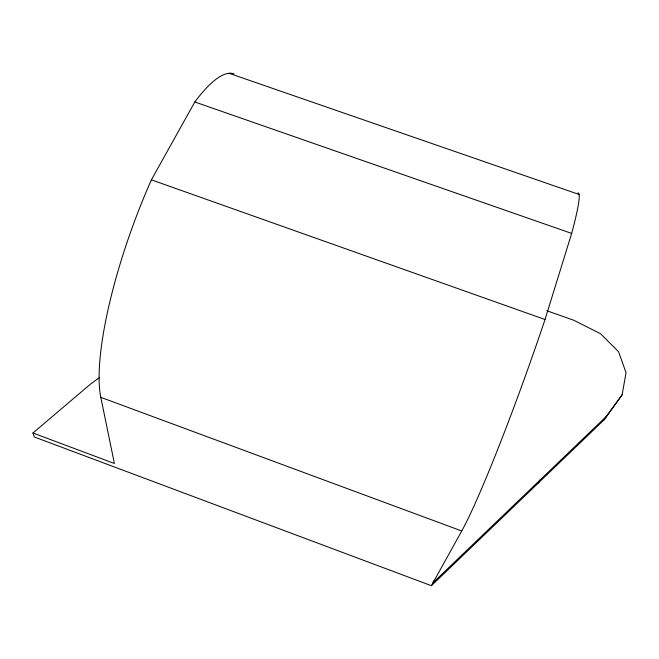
<?xml version="1.0" encoding="UTF-8"?>
<svg xmlns="http://www.w3.org/2000/svg" width="659" height="659" viewBox="0 0 659 659"><rect width="100%" height="100%" fill="white"/><g stroke="black" fill="none" stroke-linecap="round" stroke-linejoin="round"><path stroke-width="0.99" d="M99.748 377.418L90.637 383.999L32.95 432.996L34.334 436.991L431.39 585.703L603.982 419.94L622.096 394.856L626.05 372.689L618.529 351.684L600.522 333.701L573.841 320.29L546.863 310.735M431.39 585.703L461.728 530.981A185.27 11.986 -70.3 0 0 545.026 319.516L571.666 233.418A185.27 11.986 -70.3 0 0 577.984 192.906M433.663 580.793L433.029 582.745L606.684 416.084L622.096 394.856M32.95 432.996L114.402 463.491L100.802 397.336A181.217 44.12 -70.3 0 1 151.405 179.841L194.817 101.98A181.217 44.12 -70.3 0 1 234.044 73.833M538.041 483.269L540.364 479.736M603.982 419.94L606.684 416.084M229.027 73.297L579.113 194.479M194.817 101.98L571.666 233.418M151.405 179.841L545.026 319.516M100.802 397.336L461.728 530.981"/></g></svg>
